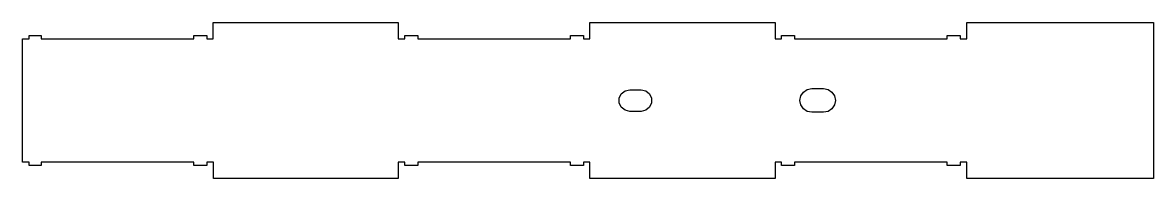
# Model space of a CAD drawing. Extents: x -104 to 1002, y -85 to 67.
import ezdxf

# ---------------------------------------------------------------- set-up
doc = ezdxf.new("R2010")
doc.units = 0
doc.layers.get('0').update_dxf_attribs({"linetype": 'continuous'})

# ---------------------------------------------------------------- blocks, each defined once
blk = doc.blocks.new('CUT')
at = {"color": 0}
for p, q in [((82.3, 67.3), (263.3, 67.3)), ((82.3, 51.4), (82.3, 67.3)), ((263.3, 67.3), (263.3, 51.4)), ((450.7, 67.3), (631.7, 67.3)), ((450.7, 51.4), (450.7, 67.3)), ((631.7, 67.3), (631.7, 51.4)), ((819, 51.4), (819, 67.3)), ((819, 67.3), (1001.5, 67.3)), ((1001.5, 67.3), (1001.5, -85.1)), ((-104, 51.4), (-97.6, 51.4)), ((-104, -69.2), (-104, 51.4)), ((-97.6, 54.6), (-85.9, 54.6)), ((-97.6, 51.4), (-97.6, 54.6)), ((-85.9, 54.6), (-85.9, 51.4)), ((-85.9, 51.4), (63.3, 51.4)), ((63.3, 54.6), (76, 54.6)), ((63.3, 51.4), (63.3, 54.6)), ((76, 54.6), (76, 51.4)), ((76, 51.4), (82.3, 51.4)), ((263.3, 51.4), (269.7, 51.4)), ((269.7, 54.6), (282.4, 54.6)), ((269.7, 51.4), (269.7, 54.6)), ((282.4, 54.6), (282.4, 51.4)), ((282.4, 51.4), (431.6, 51.4)), ((431.6, 54.6), (444.3, 54.6)), ((431.6, 51.4), (431.6, 54.6)), ((444.3, 54.6), (444.3, 51.4)), ((444.3, 51.4), (450.7, 51.4)), ((631.7, 51.4), (638, 51.4)), ((638, 54.6), (650.7, 54.6)), ((638, 51.4), (638, 54.6)), ((650.7, 54.6), (650.7, 51.4)), ((650.7, 51.4), (799.9, 51.4)), ((799.9, 54.6), (812.6, 54.6)), ((799.9, 51.4), (799.9, 54.6)), ((812.6, 54.6), (812.6, 51.4)), ((812.6, 51.4), (819, 51.4)), ((489.6, 1.6), (500.6, 1.6)), ((667.5, 2.7), (679.1, 2.7)), ((500.6, -19.6), (489.6, -19.6)), ((679.1, -20.5), (667.5, -20.5)), ((-97.6, -69.2), (-104, -69.2)), ((-97.6, -72.4), (-97.6, -69.2)), ((-85.9, -72.4), (-97.6, -72.4)), ((-85.9, -69.2), (-85.9, -72.4)), ((63.3, -69.2), (-85.9, -69.2)), ((63.3, -72.4), (63.3, -69.2)), ((76.2, -72.4), (63.3, -72.4)), ((82.6, -69.2), (76.2, -69.2)), ((76.2, -69.2), (76.2, -72.4)), ((82.6, -85.1), (82.6, -69.2)), ((269.7, -69.2), (263.3, -69.2)), ((263.3, -69.2), (263.3, -85.1)), ((269.7, -72.4), (269.7, -69.2)), ((282.4, -72.4), (269.7, -72.4)), ((431.7, -69.2), (282.4, -69.2)), ((282.4, -69.2), (282.4, -72.4)), ((431.7, -72.4), (431.7, -69.2)), ((444.3, -72.4), (431.7, -72.4)), ((450.6, -69.2), (444.3, -69.2)), ((444.3, -69.2), (444.3, -72.4)), ((450.6, -85.1), (450.6, -69.2)), ((638, -69.2), (631.6, -69.2)), ((631.6, -69.2), (631.6, -85.1)), ((638, -72.4), (638, -69.2)), ((650.7, -72.4), (638, -72.4)), ((799.9, -69.2), (650.7, -69.2)), ((650.7, -69.2), (650.7, -72.4)), ((799.9, -72.4), (799.9, -69.2)), ((812.6, -72.4), (799.9, -72.4)), ((819, -69.2), (812.6, -69.2)), ((812.6, -69.2), (812.6, -72.4)), ((819, -85.1), (819, -69.2)), ((263.3, -85.1), (82.6, -85.1)), ((631.6, -85.1), (450.6, -85.1)), ((1001.5, -85.1), (819, -85.1))]:
    blk.add_line(p, q, dxfattribs=at)
for points in [[(489.6, -19.6), (485, -18.5), (481.3, -15.6), (479.2, -11.3), (479.2, -6.6), (481.3, -2.3), (485, 0.6), (489.6, 1.6)], [(500.6, 1.6), (505.2, 0.6), (508.9, -2.3), (510.9, -6.6), (510.9, -11.3), (508.9, -15.6), (505.2, -18.5), (500.6, -19.6)], [(667.5, -20.5), (663.1, -19.6), (659.3, -17.1), (656.8, -13.3), (655.9, -8.9), (656.8, -4.4), (659.3, -0.7), (663.1, 1.8), (667.5, 2.7)], [(679.1, 2.7), (683.6, 1.8), (687.3, -0.7), (689.8, -4.4), (690.7, -8.9), (689.8, -13.3), (687.3, -17.1), (683.6, -19.6), (679.1, -20.5)]]:
    blk.add_lwpolyline(points, dxfattribs=at)

msp = doc.modelspace()

# ---------------------------------------------------------------- block references
at = {"color": 0}
msp.add_blockref('CUT', (0, 0), dxfattribs=at)

doc.saveas('drawing.dxf')
